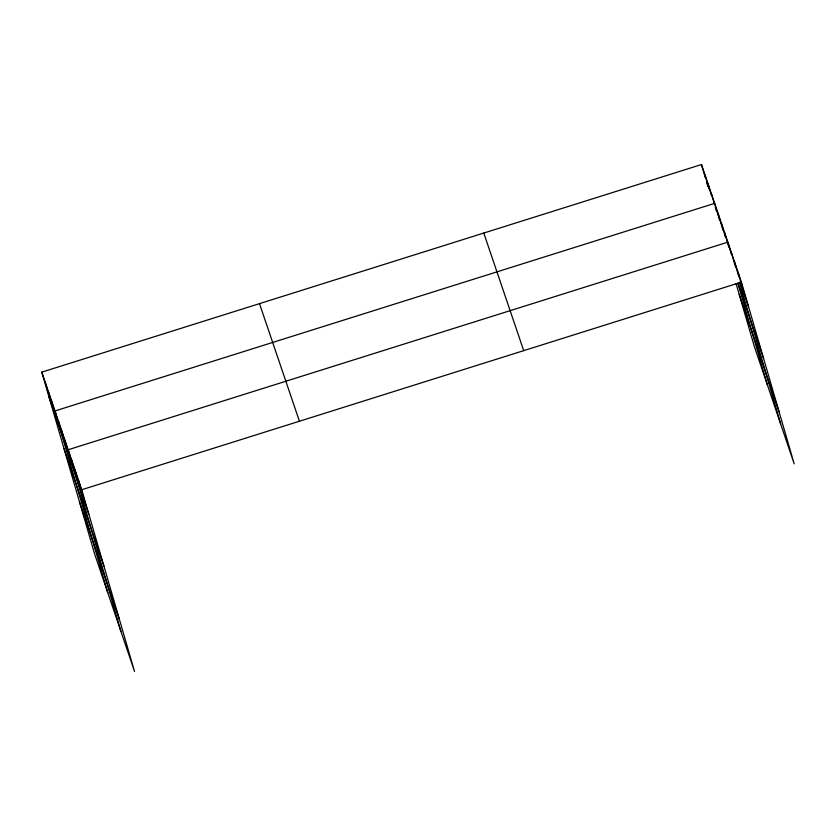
<?xml version="1.0" encoding="UTF-8"?>
<svg xmlns="http://www.w3.org/2000/svg" width="836" height="836" viewBox="0 0 836 836"><rect width="100%" height="100%" fill="white"/><g stroke="black" fill="none" stroke-linecap="round" stroke-linejoin="round"><path stroke-width="1.25" d="M41.8 372.145L81.729 489.739L134.523 671.454L94.593 553.86L41.8 372.145L701.477 164.546L741.407 282.14L794.2 463.855L754.271 346.261L736.088 283.655M81.729 489.739L741.407 282.14M740.205 282.119L748.502 306.551M738.063 283.31L763.582 358.466M739.191 294.356L779.121 411.949M483.783 233.056L523.712 350.65M259.494 303.635L299.424 421.229M48.896 396.557L88.815 514.15M63.975 448.472L103.904 566.056M79.514 501.955L119.433 619.539M738.01 272.149L745.106 296.561M734.625 262.149L738.878 276.8M740.299 281.68L741.71 286.56M731.228 252.159L735.481 266.799M731.375 254.363L727.832 242.158L68.155 449.758L120.948 631.473M739.62 282.725L780.625 423.873M724.54 232.46L728.793 247.101M721.249 222.752L725.502 237.403M717.946 213.055L722.921 230.14M719.618 220.443L714.655 203.357L54.977 410.957L107.771 592.661M737.864 283.237L767.448 385.062M711.363 193.649L714.55 204.632M715.261 207.077L716.327 210.745M708.071 183.951L711.258 194.934M704.779 174.254L709.032 188.894M701.477 164.546L705.385 177.974M706.796 182.854L707.862 186.522M78.333 479.739L85.429 504.16M74.937 469.748L82.032 494.16M71.541 459.748L78.636 484.169M64.853 440.06L71.948 464.471M61.561 430.352L68.656 454.763M58.269 420.654L65.365 445.065M51.686 401.249L58.771 425.66M48.383 391.551L55.479 415.962M45.092 381.843L52.187 406.265"/></g></svg>
